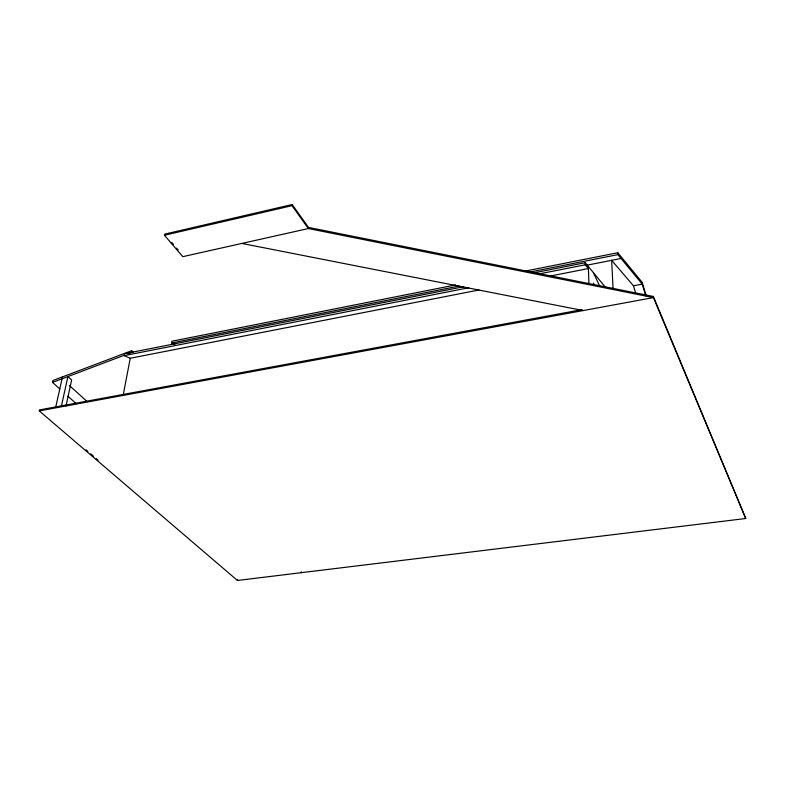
<?xml version="1.0" encoding="UTF-8"?>
<svg xmlns="http://www.w3.org/2000/svg" width="785" height="785" viewBox="0 0 785 785"><rect width="100%" height="100%" fill="white"/><g stroke="black" fill="none" stroke-linecap="round" stroke-linejoin="round"><path stroke-width="1.18" d="M301.244 572.687L301.322 571.804M308.485 227.414L308.358 228.543L182.768 256.666L164.438 235.255L164.644 234.146L292.148 204.532L308.485 227.414L653.356 296.465L745.75 518.502L237.423 580.468L39.25 410.908L39.476 409.917L581.95 309.663M745.75 518.502L653.434 297.593L308.358 228.543L292.01 205.68L292.148 204.532M237.423 580.468L237.531 579.605M174.898 344.301L171.63 342.986L171.925 341.23L455.536 284.935M123.274 394.737L130.241 358.254L478.958 289.989M59.768 388.938L52.487 382.413L52.909 380.529L131.684 350.679L131.321 352.573L127.926 353.858M130.241 358.254L124.187 355.625L124.56 353.721L463.729 286.721M65.999 405.943L71.641 380.009L67.893 376.584L61.426 406.012M55.755 407.052L62.447 376.918M52.487 382.413L124.53 355.144M164.438 235.255L292.01 205.68M524.027 271.335L617.766 252.731L642.14 282.325L645.976 295.16M171.63 342.986L459.097 286.074M530.061 272.022L617.864 254.634L642.258 284.121L645.77 295.866M534.693 272.699L585.198 262.72L604.98 286.692M124.187 355.625L468.802 287.752M538.451 274.034L585.276 264.81L588.387 268.568L551.109 275.869M586.454 265.291L621.043 258.481M613.046 288.409L611.672 260.326L633.436 285.789L642.258 284.121L642.14 282.325M39.25 410.908L653.434 297.593L653.356 296.465M241.858 243.438L583.196 310.556M86.046 449.815L87.91 451.414M90.697 453.799L93.484 456.183M96.27 458.568L98.125 460.167M67.971 396.268L76.174 403.608M69.374 385.455L87.253 401.675M131.684 350.679L133.352 352.357M171.807 242.526L173.406 244.39M176.586 248.109L178.185 249.973M593.401 283.032L594.402 285.171M593.431 272.689L599.612 285.936M633.436 285.789L635.565 292.805M617.766 252.731L617.864 254.634M588.308 266.488L588.966 284.258M585.198 262.72L585.276 264.81"/></g></svg>
